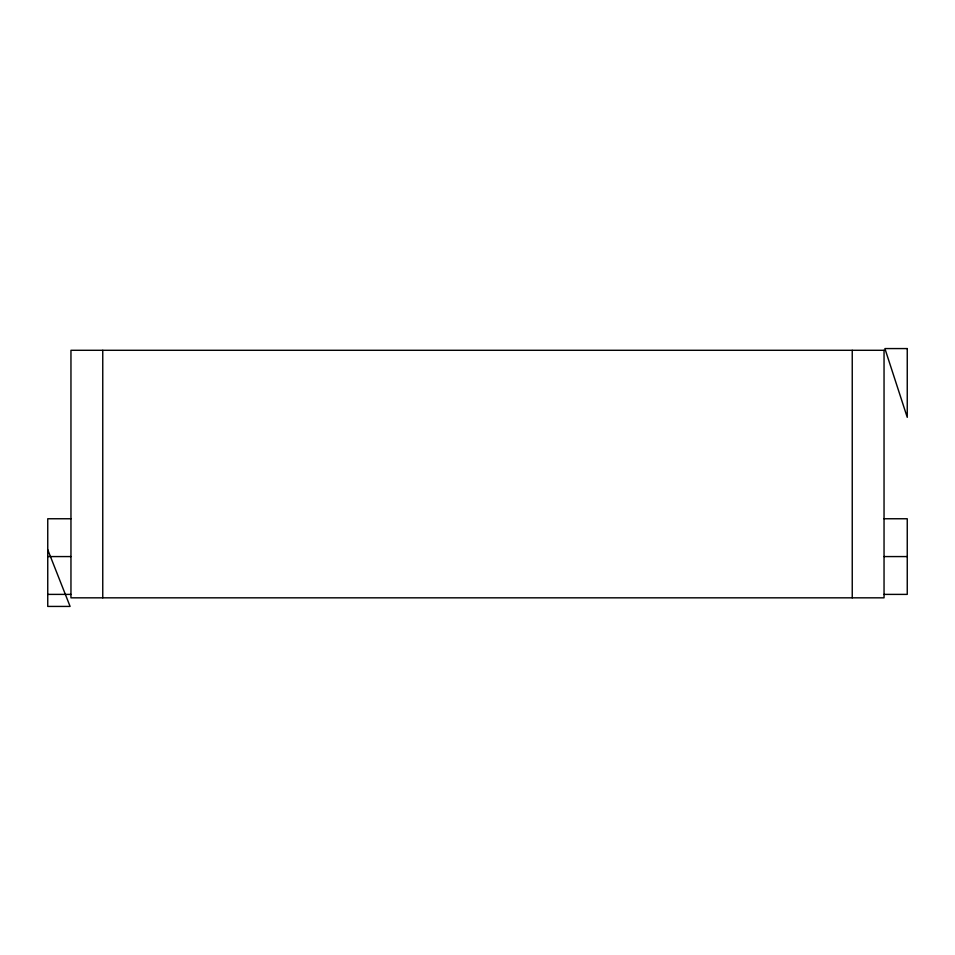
<?xml version="1.0" encoding="UTF-8"?>
<svg xmlns="http://www.w3.org/2000/svg" width="955" height="955" viewBox="0 0 955 955"><rect width="100%" height="100%" fill="white"/><g stroke="black" fill="none" stroke-linecap="round" stroke-linejoin="round"><path stroke-width="1.43" d="M70.957 518.756L47.75 518.756L47.75 606.425L70.097 606.425L47.75 549.698M884.043 518.756L907.25 518.756L907.25 594.392L884.043 594.392M47.75 556.574L70.957 556.574M884.043 556.574L907.25 556.574M47.75 594.392L70.957 594.392M852.242 350.294L852.242 597.83M102.758 350.294L102.758 597.83M907.25 348.575L884.903 348.575L907.25 417.335L907.25 348.575M884.043 350.294L70.957 350.294L70.957 597.83L884.043 597.83L884.043 350.294"/></g></svg>
